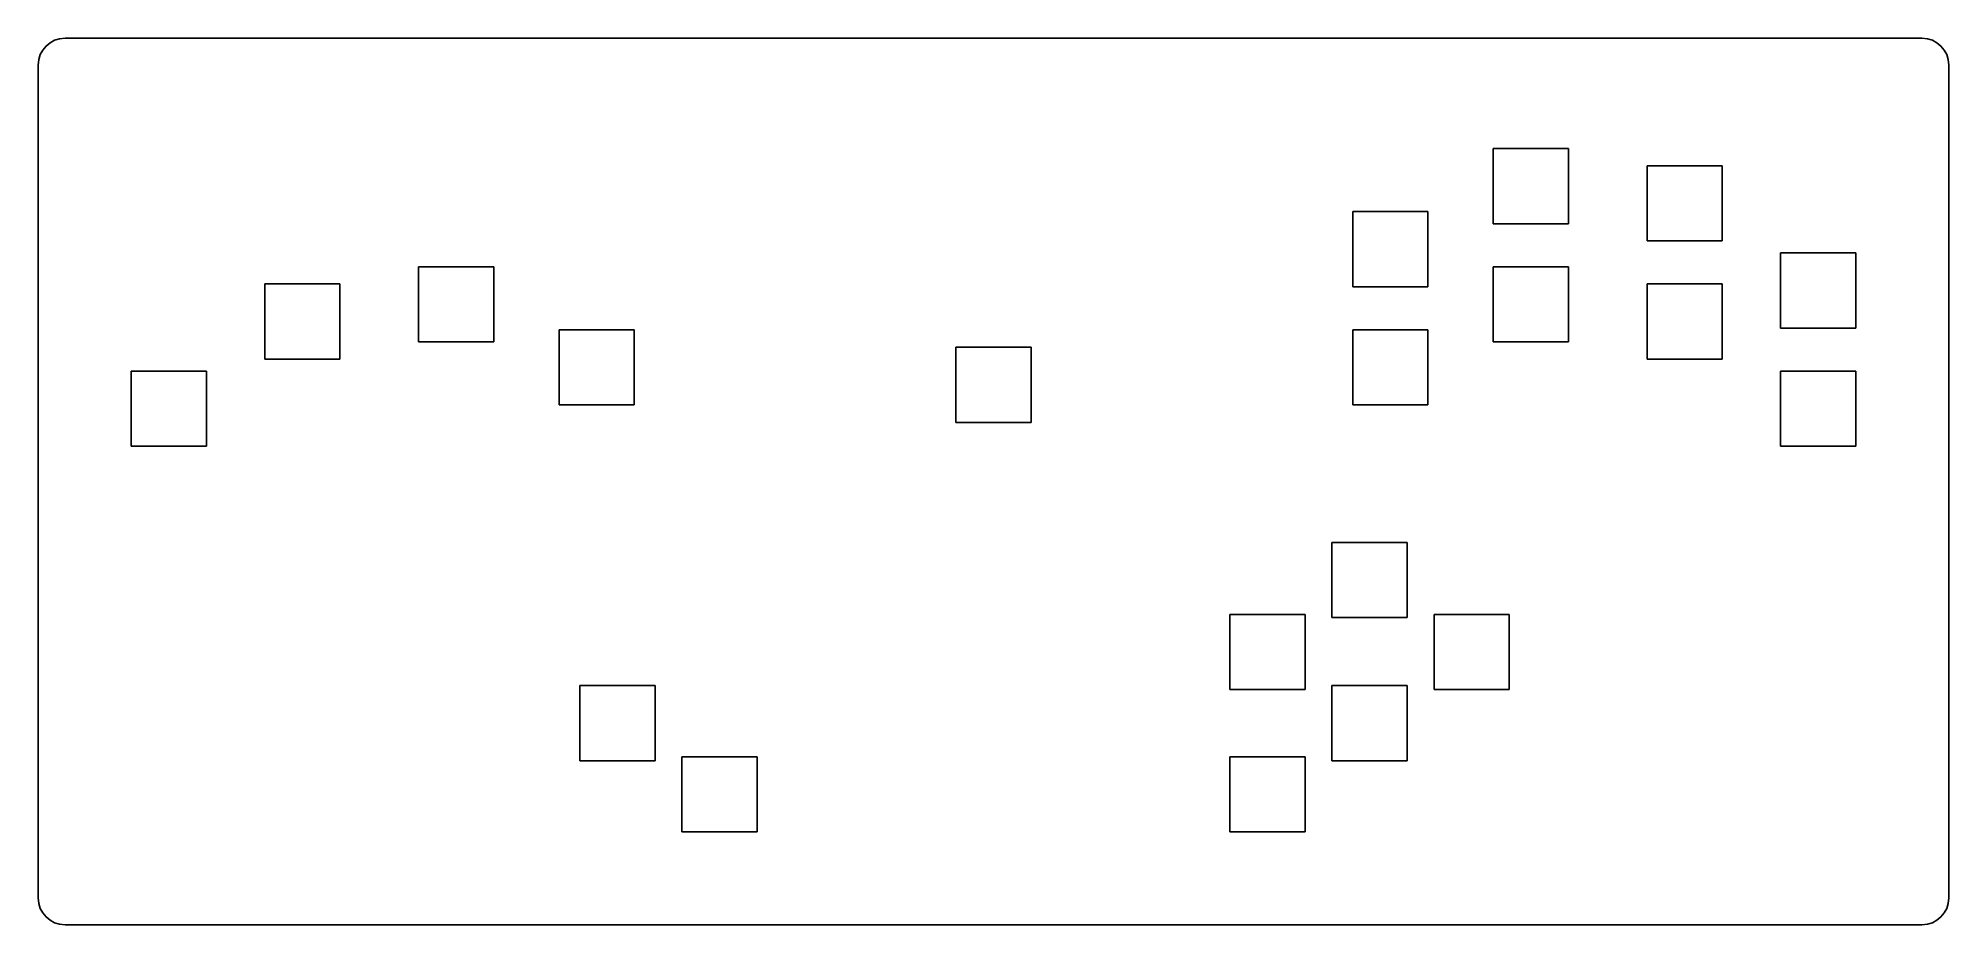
# Model space of a CAD drawing. Header units: metres. Extents: x -178 to 178, y -83 to 83.
import ezdxf

# ---------------------------------------------------------------- set-up
doc = ezdxf.new("R2010")
doc.units = ezdxf.units.M

msp = doc.modelspace()

# ---------------------------------------------------------------- linework, layer by layer
for p, q in [((-172.8, 82.55, 1.59), (172.8, 82.55, 1.59)), ((-172.8, 82.55, -1.59), (-172.8, 82.55, 1.59)), ((-172.8, 82.55, -1.59), (172.8, 82.55, -1.59)), ((172.8, 82.55, -1.59), (172.8, 82.55, 1.59)), ((-177.8, -77.55, 1.59), (-177.8, 77.55, 1.59)), ((-177.8, 77.55, -1.59), (-177.8, 77.55, 1.59)), ((-177.8, -77.55, -1.59), (-177.8, 77.55, -1.59)), ((177.8, -77.55, 1.59), (177.8, 77.55, 1.59)), ((177.8, -77.55, -1.59), (177.8, 77.55, -1.59)), ((177.8, 77.55, -1.59), (177.8, 77.55, 1.59)), ((93, 62, 1.59), (107, 62, 1.59)), ((93, 48, 1.59), (93, 62, 1.59)), ((93, 62, -1.59), (107, 62, -1.59)), ((93, 48, -1.59), (93, 62, -1.59)), ((93, 62, -1.59), (93, 62, 1.59)), ((107, 62, 1.59), (107, 48, 1.59)), ((107, 62, -1.59), (107, 48, -1.59)), ((107, 62, -1.59), (107, 62, 1.59)), ((121.65, 58.8, 1.59), (135.65, 58.8, 1.59)), ((121.65, 44.8, 1.59), (121.65, 58.8, 1.59)), ((121.65, 58.8, -1.59), (135.65, 58.8, -1.59)), ((121.65, 44.8, -1.59), (121.65, 58.8, -1.59)), ((121.65, 58.8, -1.59), (121.65, 58.8, 1.59)), ((135.65, 58.8, 1.59), (135.65, 44.8, 1.59)), ((135.65, 58.8, -1.59), (135.65, 44.8, -1.59)), ((135.65, 58.8, -1.59), (135.65, 58.8, 1.59)), ((66.85, 50.25, 1.59), (80.85, 50.25, 1.59)), ((66.85, 36.25, 1.59), (66.85, 50.25, 1.59)), ((66.85, 50.25, -1.59), (80.85, 50.25, -1.59)), ((66.85, 36.25, -1.59), (66.85, 50.25, -1.59)), ((66.85, 50.25, -1.59), (66.85, 50.25, 1.59)), ((80.85, 50.25, 1.59), (80.85, 36.25, 1.59)), ((80.85, 50.25, -1.59), (80.85, 36.25, -1.59)), ((80.85, 50.25, -1.59), (80.85, 50.25, 1.59)), ((107, 48, 1.59), (93, 48, 1.59)), ((107, 48, -1.59), (93, 48, -1.59)), ((93, 48, -1.59), (93, 48, 1.59)), ((107, 48, -1.59), (107, 48, 1.59)), ((135.65, 44.8, 1.59), (121.65, 44.8, 1.59)), ((135.65, 44.8, -1.59), (121.65, 44.8, -1.59)), ((121.65, 44.8, -1.59), (121.65, 44.8, 1.59)), ((135.65, 44.8, -1.59), (135.65, 44.8, 1.59)), ((-107, 40, 1.59), (-93, 40, 1.59)), ((-107, 26, 1.59), (-107, 40, 1.59)), ((-107, 40, -1.59), (-93, 40, -1.59)), ((-107, 26, -1.59), (-107, 40, -1.59)), ((-107, 40, -1.59), (-107, 40, 1.59)), ((-93, 40, 1.59), (-93, 26, 1.59)), ((-93, 40, -1.59), (-93, 26, -1.59)), ((-93, 40, -1.59), (-93, 40, 1.59)), ((93, 40, 1.59), (107, 40, 1.59)), ((93, 26, 1.59), (93, 40, 1.59)), ((93, 40, -1.59), (107, 40, -1.59)), ((93, 26, -1.59), (93, 40, -1.59)), ((93, 40, -1.59), (93, 40, 1.59)), ((107, 40, 1.59), (107, 26, 1.59)), ((107, 40, -1.59), (107, 26, -1.59)), ((107, 40, -1.59), (107, 40, 1.59)), ((146.5, 42.55, 1.59), (160.5, 42.55, 1.59)), ((146.5, 28.55, 1.59), (146.5, 42.55, 1.59)), ((146.5, 42.55, -1.59), (160.5, 42.55, -1.59)), ((146.5, 28.55, -1.59), (146.5, 42.55, -1.59)), ((146.5, 42.55, -1.59), (146.5, 42.55, 1.59)), ((160.5, 42.55, 1.59), (160.5, 28.55, 1.59)), ((160.5, 42.55, -1.59), (160.5, 28.55, -1.59)), ((160.5, 42.55, -1.59), (160.5, 42.55, 1.59)), ((-135.65, 36.8, 1.59), (-121.65, 36.8, 1.59)), ((-135.65, 22.8, 1.59), (-135.65, 36.8, 1.59)), ((-135.65, 36.8, -1.59), (-121.65, 36.8, -1.59)), ((-135.65, 22.8, -1.59), (-135.65, 36.8, -1.59)), ((-135.65, 36.8, -1.59), (-135.65, 36.8, 1.59)), ((-121.65, 36.8, 1.59), (-121.65, 22.8, 1.59)), ((-121.65, 36.8, -1.59), (-121.65, 22.8, -1.59)), ((-121.65, 36.8, -1.59), (-121.65, 36.8, 1.59)), ((80.85, 36.25, 1.59), (66.85, 36.25, 1.59)), ((80.85, 36.25, -1.59), (66.85, 36.25, -1.59)), ((66.85, 36.25, -1.59), (66.85, 36.25, 1.59)), ((80.85, 36.25, -1.59), (80.85, 36.25, 1.59)), ((121.65, 36.8, 1.59), (135.65, 36.8, 1.59)), ((121.65, 22.8, 1.59), (121.65, 36.8, 1.59)), ((121.65, 36.8, -1.59), (135.65, 36.8, -1.59)), ((121.65, 22.8, -1.59), (121.65, 36.8, -1.59)), ((121.65, 36.8, -1.59), (121.65, 36.8, 1.59)), ((135.65, 36.8, 1.59), (135.65, 22.8, 1.59)), ((135.65, 36.8, -1.59), (135.65, 22.8, -1.59)), ((135.65, 36.8, -1.59), (135.65, 36.8, 1.59)), ((160.5, 28.55, 1.59), (146.5, 28.55, 1.59)), ((160.5, 28.55, -1.59), (146.5, 28.55, -1.59)), ((146.5, 28.55, -1.59), (146.5, 28.55, 1.59)), ((160.5, 28.55, -1.59), (160.5, 28.55, 1.59)), ((-93, 26, 1.59), (-107, 26, 1.59)), ((-93, 26, -1.59), (-107, 26, -1.59)), ((-107, 26, -1.59), (-107, 26, 1.59)), ((-93, 26, -1.59), (-93, 26, 1.59)), ((-80.85, 28.25, 1.59), (-66.85, 28.25, 1.59)), ((-80.85, 14.25, 1.59), (-80.85, 28.25, 1.59)), ((-80.85, 28.25, -1.59), (-66.85, 28.25, -1.59)), ((-80.85, 14.25, -1.59), (-80.85, 28.25, -1.59)), ((-80.85, 28.25, -1.59), (-80.85, 28.25, 1.59)), ((-66.85, 28.25, 1.59), (-66.85, 14.25, 1.59)), ((-66.85, 28.25, -1.59), (-66.85, 14.25, -1.59)), ((-66.85, 28.25, -1.59), (-66.85, 28.25, 1.59)), ((-7, 25, 1.59), (7, 25, 1.59)), ((-7, 11, 1.59), (-7, 25, 1.59)), ((-7, 25, -1.59), (7, 25, -1.59)), ((-7, 11, -1.59), (-7, 25, -1.59)), ((-7, 25, -1.59), (-7, 25, 1.59)), ((7, 25, 1.59), (7, 11, 1.59)), ((7, 25, -1.59), (7, 11, -1.59)), ((7, 25, -1.59), (7, 25, 1.59)), ((66.85, 28.25, 1.59), (80.85, 28.25, 1.59)), ((66.85, 14.25, 1.59), (66.85, 28.25, 1.59)), ((66.85, 28.25, -1.59), (80.85, 28.25, -1.59)), ((66.85, 14.25, -1.59), (66.85, 28.25, -1.59)), ((66.85, 28.25, -1.59), (66.85, 28.25, 1.59)), ((80.85, 28.25, 1.59), (80.85, 14.25, 1.59)), ((80.85, 28.25, -1.59), (80.85, 14.25, -1.59)), ((80.85, 28.25, -1.59), (80.85, 28.25, 1.59)), ((107, 26, 1.59), (93, 26, 1.59)), ((107, 26, -1.59), (93, 26, -1.59)), ((93, 26, -1.59), (93, 26, 1.59)), ((107, 26, -1.59), (107, 26, 1.59)), ((-121.65, 22.8, 1.59), (-135.65, 22.8, 1.59)), ((-121.65, 22.8, -1.59), (-135.65, 22.8, -1.59)), ((-135.65, 22.8, -1.59), (-135.65, 22.8, 1.59)), ((-121.65, 22.8, -1.59), (-121.65, 22.8, 1.59)), ((135.65, 22.8, 1.59), (121.65, 22.8, 1.59)), ((135.65, 22.8, -1.59), (121.65, 22.8, -1.59)), ((121.65, 22.8, -1.59), (121.65, 22.8, 1.59)), ((135.65, 22.8, -1.59), (135.65, 22.8, 1.59)), ((-160.5, 20.55, 1.59), (-146.5, 20.55, 1.59)), ((-160.5, 6.55, 1.59), (-160.5, 20.55, 1.59)), ((-160.5, 20.55, -1.59), (-146.5, 20.55, -1.59)), ((-160.5, 6.55, -1.59), (-160.5, 20.55, -1.59)), ((-160.5, 20.55, -1.59), (-160.5, 20.55, 1.59)), ((-146.5, 20.55, 1.59), (-146.5, 6.55, 1.59)), ((-146.5, 20.55, -1.59), (-146.5, 6.55, -1.59)), ((-146.5, 20.55, -1.59), (-146.5, 20.55, 1.59)), ((146.5, 20.55, 1.59), (160.5, 20.55, 1.59)), ((146.5, 6.55, 1.59), (146.5, 20.55, 1.59)), ((146.5, 20.55, -1.59), (160.5, 20.55, -1.59)), ((146.5, 6.55, -1.59), (146.5, 20.55, -1.59)), ((146.5, 20.55, -1.59), (146.5, 20.55, 1.59)), ((160.5, 20.55, 1.59), (160.5, 6.55, 1.59)), ((160.5, 20.55, -1.59), (160.5, 6.55, -1.59)), ((160.5, 20.55, -1.59), (160.5, 20.55, 1.59)), ((-66.85, 14.25, 1.59), (-80.85, 14.25, 1.59)), ((-66.85, 14.25, -1.59), (-80.85, 14.25, -1.59)), ((-80.85, 14.25, -1.59), (-80.85, 14.25, 1.59)), ((-66.85, 14.25, -1.59), (-66.85, 14.25, 1.59)), ((80.85, 14.25, 1.59), (66.85, 14.25, 1.59)), ((80.85, 14.25, -1.59), (66.85, 14.25, -1.59)), ((66.85, 14.25, -1.59), (66.85, 14.25, 1.59)), ((80.85, 14.25, -1.59), (80.85, 14.25, 1.59)), ((7, 11, 1.59), (-7, 11, 1.59)), ((7, 11, -1.59), (-7, 11, -1.59)), ((-7, 11, -1.59), (-7, 11, 1.59)), ((7, 11, -1.59), (7, 11, 1.59)), ((-146.5, 6.55, 1.59), (-160.5, 6.55, 1.59)), ((-146.5, 6.55, -1.59), (-160.5, 6.55, -1.59)), ((-160.5, 6.55, -1.59), (-160.5, 6.55, 1.59)), ((-146.5, 6.55, -1.59), (-146.5, 6.55, 1.59)), ((160.5, 6.55, 1.59), (146.5, 6.55, 1.59)), ((160.5, 6.55, -1.59), (146.5, 6.55, -1.59)), ((146.5, 6.55, -1.59), (146.5, 6.55, 1.59)), ((160.5, 6.55, -1.59), (160.5, 6.55, 1.59)), ((63, -11.35, 1.59), (77, -11.35, 1.59)), ((63, -25.35, 1.59), (63, -11.35, 1.59)), ((63, -11.35, -1.59), (77, -11.35, -1.59)), ((63, -25.35, -1.59), (63, -11.35, -1.59)), ((63, -11.35, -1.59), (63, -11.35, 1.59)), ((77, -11.35, 1.59), (77, -25.35, 1.59)), ((77, -11.35, -1.59), (77, -25.35, -1.59)), ((77, -11.35, -1.59), (77, -11.35, 1.59)), ((44, -24.75, 1.59), (58, -24.75, 1.59)), ((44, -38.75, 1.59), (44, -24.75, 1.59)), ((44, -24.75, -1.59), (58, -24.75, -1.59)), ((44, -38.75, -1.59), (44, -24.75, -1.59)), ((44, -24.75, -1.59), (44, -24.75, 1.59)), ((58, -24.75, 1.59), (58, -38.75, 1.59)), ((58, -24.75, -1.59), (58, -38.75, -1.59)), ((58, -24.75, -1.59), (58, -24.75, 1.59)), ((82, -24.75, 1.59), (96, -24.75, 1.59)), ((82, -38.75, 1.59), (82, -24.75, 1.59)), ((82, -24.75, -1.59), (96, -24.75, -1.59)), ((82, -38.75, -1.59), (82, -24.75, -1.59)), ((82, -24.75, -1.59), (82, -24.75, 1.59)), ((96, -24.75, 1.59), (96, -38.75, 1.59)), ((96, -24.75, -1.59), (96, -38.75, -1.59)), ((96, -24.75, -1.59), (96, -24.75, 1.59)), ((77, -25.35, 1.59), (63, -25.35, 1.59)), ((77, -25.35, -1.59), (63, -25.35, -1.59)), ((63, -25.35, -1.59), (63, -25.35, 1.59)), ((77, -25.35, -1.59), (77, -25.35, 1.59)), ((-77, -38, 1.59), (-63, -38, 1.59)), ((-77, -52, 1.59), (-77, -38, 1.59)), ((-77, -38, -1.59), (-63, -38, -1.59)), ((-77, -52, -1.59), (-77, -38, -1.59)), ((-77, -38, -1.59), (-77, -38, 1.59)), ((-63, -38, 1.59), (-63, -52, 1.59)), ((-63, -38, -1.59), (-63, -52, -1.59)), ((-63, -38, -1.59), (-63, -38, 1.59)), ((58, -38.75, 1.59), (44, -38.75, 1.59)), ((58, -38.75, -1.59), (44, -38.75, -1.59)), ((44, -38.75, -1.59), (44, -38.75, 1.59)), ((58, -38.75, -1.59), (58, -38.75, 1.59)), ((63, -38, 1.59), (77, -38, 1.59)), ((63, -52, 1.59), (63, -38, 1.59)), ((63, -38, -1.59), (77, -38, -1.59)), ((63, -52, -1.59), (63, -38, -1.59)), ((63, -38, -1.59), (63, -38, 1.59)), ((77, -38, 1.59), (77, -52, 1.59)), ((77, -38, -1.59), (77, -52, -1.59)), ((77, -38, -1.59), (77, -38, 1.59)), ((96, -38.75, 1.59), (82, -38.75, 1.59)), ((96, -38.75, -1.59), (82, -38.75, -1.59)), ((82, -38.75, -1.59), (82, -38.75, 1.59)), ((96, -38.75, -1.59), (96, -38.75, 1.59)), ((-63, -52, 1.59), (-77, -52, 1.59)), ((-63, -52, -1.59), (-77, -52, -1.59)), ((-77, -52, -1.59), (-77, -52, 1.59)), ((-63, -52, -1.59), (-63, -52, 1.59)), ((-58, -51.25, 1.59), (-44, -51.25, 1.59)), ((-58, -65.25, 1.59), (-58, -51.25, 1.59)), ((-58, -51.25, -1.59), (-44, -51.25, -1.59)), ((-58, -65.25, -1.59), (-58, -51.25, -1.59)), ((-58, -51.25, -1.59), (-58, -51.25, 1.59)), ((-44, -51.25, 1.59), (-44, -65.25, 1.59)), ((-44, -51.25, -1.59), (-44, -65.25, -1.59)), ((-44, -51.25, -1.59), (-44, -51.25, 1.59)), ((44, -51.25, 1.59), (58, -51.25, 1.59)), ((44, -65.25, 1.59), (44, -51.25, 1.59)), ((44, -51.25, -1.59), (58, -51.25, -1.59)), ((44, -65.25, -1.59), (44, -51.25, -1.59)), ((44, -51.25, -1.59), (44, -51.25, 1.59)), ((58, -51.25, 1.59), (58, -65.25, 1.59)), ((58, -51.25, -1.59), (58, -65.25, -1.59)), ((58, -51.25, -1.59), (58, -51.25, 1.59)), ((77, -52, 1.59), (63, -52, 1.59)), ((77, -52, -1.59), (63, -52, -1.59)), ((63, -52, -1.59), (63, -52, 1.59)), ((77, -52, -1.59), (77, -52, 1.59)), ((-44, -65.25, 1.59), (-58, -65.25, 1.59)), ((-44, -65.25, -1.59), (-58, -65.25, -1.59)), ((-58, -65.25, -1.59), (-58, -65.25, 1.59)), ((-44, -65.25, -1.59), (-44, -65.25, 1.59)), ((58, -65.25, 1.59), (44, -65.25, 1.59)), ((58, -65.25, -1.59), (44, -65.25, -1.59)), ((44, -65.25, -1.59), (44, -65.25, 1.59)), ((58, -65.25, -1.59), (58, -65.25, 1.59)), ((-177.8, -77.55, -1.59), (-177.8, -77.55, 1.59)), ((177.8, -77.55, -1.59), (177.8, -77.55, 1.59)), ((-172.8, -82.55, 1.59), (172.8, -82.55, 1.59)), ((-172.8, -82.55, -1.59), (-172.8, -82.55, 1.59)), ((-172.8, -82.55, -1.59), (172.8, -82.55, -1.59)), ((172.8, -82.55, -1.59), (172.8, -82.55, 1.59))]:
    msp.add_line(p, q)
for centre, start, end in [((-172.8, 77.55, 1.59), 90, 180), ((-172.8, 77.55, -1.59), 90, 180), ((172.8, 77.55, 1.59), 0, 90), ((172.8, 77.55, -1.59), 0, 90), ((-172.8, -77.55, 1.59), 180, 270), ((-172.8, -77.55, -1.59), 180, 270), ((172.8, -77.55, 1.59), -90, 0), ((172.8, -77.55, -1.59), -90, 0)]:
    msp.add_arc(centre, 5, start, end)

doc.saveas('drawing.dxf')
